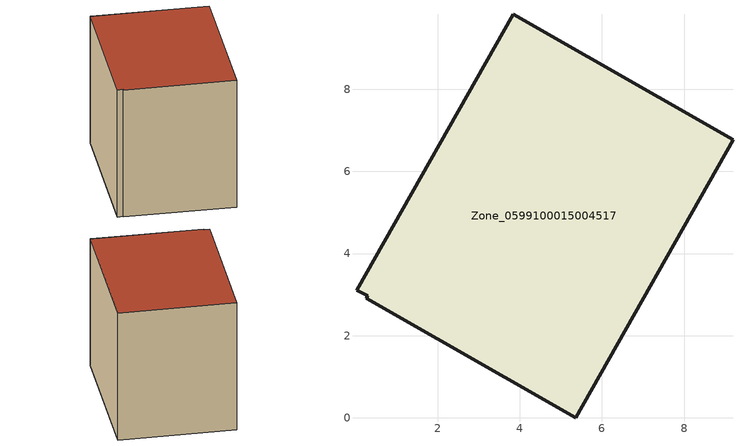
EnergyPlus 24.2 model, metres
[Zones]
Zone_0599100015004517
 floor ground (C_G): 0.26,2.91 0.29,2.97 0.02,3.1 3.84,9.83 9.19,6.77 5.36,0 z0.82
 wall outside (C_F): 5.36,0 9.19,6.77 3.84,9.83 0.02,3.1 0.29,2.97 0.26,2.91 5.36,0 z0.82:8.26
 roof outside (C_R): 0.29,2.97 0.26,2.91 5.36,0 9.19,6.77 3.84,9.83 0.02,3.1 z8.26
[BUILDING]
Pand.0599100015004517: North Axis=0; Terrain=City; Loads Convergence Tolerance Value=0.04; Temperature Convergence Tolerance Value=0.4; Solar Distribution=FullExterior; Maximum Number of Warmup Days=25; Minimum Number of Warmup Days=1
[Site:Location]
Rotterdam.The.Hague.AP_ZH_NLD Design_Conditions: Latitude=51.96; Longitude=4.45; Time Zone=1; Elevation=-4.5
[SITE:GROUNDTEMPERATURE:BUILDINGSURFACE]
18, 18, 18, 18, 18, 18, 18, 18, 18, 18, 18, 18
[MATERIAL] Thermal Absorptance=0.9; Solar Absorptance=0.7; Visible Absorptance=0.7
Name | Roughness | Thickness | Conductivity | Density | Specific Heat
G.TI.1946-1964 | MediumSmooth | 0.15 | 1 | 540 | 1210
F.TI.1946-1964 | Rough | 0.3 | 0.857143 | 1920 | 840
R.TI.1946-1964 | MediumRough | 0.2 | 0.277778 | 1500 | 1000
[CONSTRUCTION]
C_G: G.TI.1946-1964
C_F: F.TI.1946-1964
C_R: R.TI.1946-1964
[ZONE]
Zone_0599100015004517: Type=1; Multiplier=1; Ceiling Height=Autocalculate; Volume=Autocalculate; Floor Area=autocalculate; Part of Total Floor Area=Yes
[ZONEINFILTRATION:DESIGNFLOWRATE]
Infil_Zone_0599100015004517: Zone or ZoneList or Space or SpaceList=Zone_0599100015004517; Schedule=AlwaysOn; Design Flow Rate Calculation Method=Flow/Area; Flow Rate per Floor Area=0.003; Constant Term Coefficient=1; Temperature Term Coefficient=0; Velocity Term Coefficient=0; Velocity Squared Term Coefficient=0
[HVACTEMPLATE:ZONE:IDEALLOADSAIRSYSTEM]
Zone_0599100015004517: Maximum Heating Supply Air Temperature=50; Minimum Cooling Supply Air Temperature=13; Maximum Heating Supply Air Humidity Ratio=0.0156; Minimum Cooling Supply Air Humidity Ratio=0.0077; Heating Limit=NoLimit; Cooling Limit=NoLimit; Dehumidification Control Type=ConstantSensibleHeatRatio; Cooling Sensible Heat Ratio=0.7; Dehumidification Setpoint=60; Humidification Control Type=None; Humidification Setpoint=30; Outdoor Air Method=None; Outdoor Air Flow Rate per Person=0.00944; Outdoor Air Flow Rate per Zone Floor Area=0; Outdoor Air Flow Rate per Zone=0; Demand Controlled Ventilation Type=None; Outdoor Air Economizer Type=NoEconomizer; Heat Recovery Type=None; Sensible Heat Recovery Effectiveness=0.7; Latent Heat Recovery Effectiveness=0.65
[ZONECONTROL:THERMOSTAT]
ThermostatControl_Zone_0599100015004517: Zone or ZoneList=Zone_0599100015004517; Control Type Schedule=DualSetpointControlType; Control 1=Thermostat_Zone_0599100015004517; Temperature Difference Between Cutout And Setpoint=0
[THERMOSTATSETPOINT:DUALSETPOINT]
Thermostat_Zone_0599100015004517: Heating Setpoint Temperature Schedule=HeatingSetpoint_Zone_0599100015004517; Cooling Setpoint Temperature Schedule=CoolingSetpoint_Zone_0599100015004517
[SCHEDULE:COMPACT]
HeatingSetpoint_Zone_0599100015004517: Through: 12/31, For: AllDays, Until: 24:00, 21
CoolingSetpoint_Zone_0599100015004517: Through: 12/31, For: AllDays, Until: 24:00, 24
DualSetpointControlType: Through: 12/31, For: AllDays, Until: 24:00, 4
AlwaysOn: Through: 12/31, For: AllDays, Until: 24:00, 1
